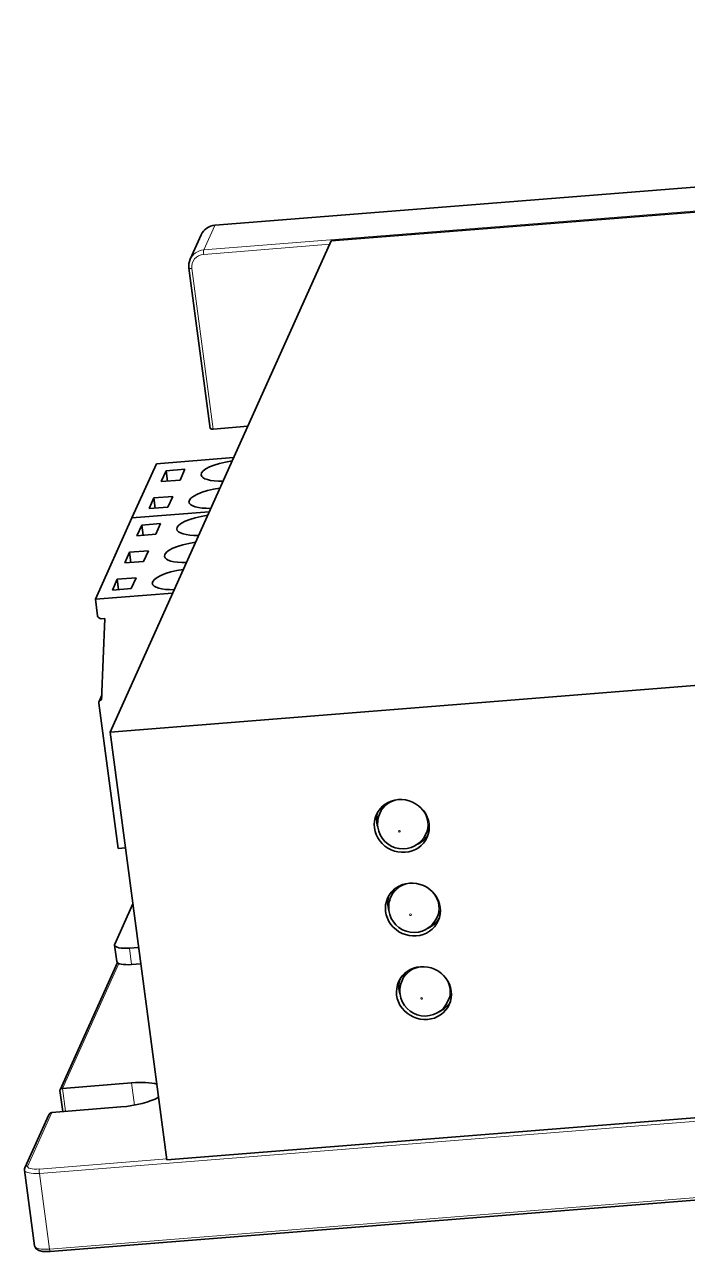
# Model space of a CAD drawing. Extents: x 0 to 297, y 0 to 210.
# Drawn here: x 180.36 to 199.45, y 67.1 to 102.45 of the extents above; entities that cross this region are included whole.
import ezdxf

# ---------------------------------------------------------------- set-up
doc = ezdxf.new("R2010")
doc.units = 0

msp = doc.modelspace()

# ---------------------------------------------------------------- linework, layer by layer
at = {"color": 7, "lineweight": 13}
for p, q in [((258.534, 102.449), (185.841, 96.666)), ((185.523, 95.958), (258.215, 101.742)), ((253.482, 75.137), (180.789, 69.353)), ((181.079, 67.172), (253.772, 72.955))]:
    msp.add_line(p, q, dxfattribs=at)
at = {"color": 7, "lineweight": 35}
for p, q in [((185.846, 96.67), (258.539, 102.454)), ((189.192, 96.22), (254.518, 101.418)), ((248.149, 87.266), (182.824, 82.068)), ((249.786, 74.938), (184.46, 69.741)), ((253.793, 72.887), (181.1, 67.103))]:
    msp.add_line(p, q, dxfattribs=at)
at = {"color": 7, "lineweight": 13, "ltscale": 0.019398}
msp.add_line((185.841, 96.666), (185.523, 95.958), dxfattribs=at)
at = {"color": 7, "lineweight": 35, "ltscale": 0.387968}
msp.add_line((182.824, 82.068), (189.192, 96.22), dxfattribs=at)
at = {"color": 7, "lineweight": 35, "ltscale": 0.019398}
msp.add_line((185.13, 95.689), (185.448, 96.397), dxfattribs=at)
at = {"color": 7, "lineweight": 13, "ltscale": 0.090948}
msp.add_line((189.148, 96.121), (185.521, 95.832), dxfattribs=at)
at = {"color": 7, "lineweight": 35, "ltscale": 0.116586}
msp.add_line((185.707, 90.816), (185.093, 95.439), dxfattribs=at)
at = {"color": 7, "lineweight": 13, "ltscale": 0.116586}
msp.add_line((185.179, 95.422), (185.792, 90.799), dxfattribs=at)
at = {"color": 7, "lineweight": 35, "ltscale": 0.024979}
msp.add_line((186.788, 90.878), (185.792, 90.799), dxfattribs=at)
at = {"color": 7, "lineweight": 35, "ltscale": 0.042845}
msp.add_line((184.158, 89.801), (183.455, 88.238), dxfattribs=at)
at = {"color": 7, "lineweight": 35, "ltscale": 0.055794}
for p, q in [((186.383, 89.978), (184.158, 89.801)), ((185.68, 88.415), (183.455, 88.238)), ((185.68, 88.415), (183.455, 88.238))]:
    msp.add_line(p, q, dxfattribs=at)
at = {"color": 7, "lineweight": 35, "ltscale": 0.008434}
for p, q in [((184.3, 89.287), (184.439, 89.594)), ((184.981, 89.638), (184.842, 89.33)), ((183.948, 88.505), (184.087, 88.813)), ((184.629, 88.856), (184.491, 88.549)), ((183.597, 87.724), (183.735, 88.032)), ((184.278, 88.075), (184.139, 87.767)), ((183.245, 86.943), (183.384, 87.25)), ((183.926, 87.293), (183.788, 86.986)), ((182.893, 86.161), (183.032, 86.469)), ((183.574, 86.512), (183.436, 86.204))]:
    msp.add_line(p, q, dxfattribs=at)
at = {"color": 7, "lineweight": 35, "ltscale": 0.013603}
for p, q in [((184.439, 89.594), (184.981, 89.638)), ((184.842, 89.33), (184.3, 89.287)), ((184.087, 88.813), (184.629, 88.856)), ((184.491, 88.549), (183.948, 88.505)), ((183.735, 88.032), (184.278, 88.075)), ((184.139, 87.767), (183.597, 87.724)), ((183.788, 86.986), (183.245, 86.943)), ((183.384, 87.25), (183.926, 87.293)), ((183.032, 86.469), (183.574, 86.512)), ((183.436, 86.204), (182.893, 86.161))]:
    msp.add_line(p, q, dxfattribs=at)
at = {"color": 7, "lineweight": 35, "ltscale": 0.007403}
for p, q in [((184.439, 89.594), (184.478, 89.301)), ((184.087, 88.813), (184.126, 88.52)), ((183.735, 88.032), (183.774, 87.738)), ((183.384, 87.25), (183.423, 86.957)), ((183.032, 86.469), (183.071, 86.175))]:
    msp.add_line(p, q, dxfattribs=at)
at = {"color": 7, "lineweight": 35, "ltscale": 0.00050193}
msp.add_line((186.077, 89.298), (186.058, 89.292), dxfattribs=at)
at = {"color": 7, "lineweight": 35, "ltscale": 0.000501878}
msp.add_line((185.726, 88.516), (185.706, 88.511), dxfattribs=at)
at = {"color": 7, "lineweight": 35, "ltscale": 0.064268}
msp.add_line((183.455, 88.238), (182.4, 85.893), dxfattribs=at)
at = {"color": 7, "lineweight": 35, "ltscale": 0.000501563}
for p, q in [((185.374, 87.735), (185.355, 87.729)), ((185.022, 86.953), (185.003, 86.948)), ((184.671, 86.172), (184.651, 86.167))]:
    msp.add_line(p, q, dxfattribs=at)
at = {"color": 7, "lineweight": 35, "ltscale": 0.055795}
msp.add_line((184.625, 86.07), (182.4, 85.893), dxfattribs=at)
at = {"color": 7, "lineweight": 35, "ltscale": 0.011983}
msp.add_line((182.463, 85.418), (182.4, 85.893), dxfattribs=at)
at = {"color": 7, "lineweight": 35, "ltscale": 0.000871604}
msp.add_line((182.473, 85.385), (182.463, 85.418), dxfattribs=at)
at = {"color": 7, "lineweight": 35, "ltscale": 0.000911569}
msp.add_line((182.497, 85.357), (182.473, 85.385), dxfattribs=at)
at = {"color": 7, "lineweight": 35, "ltscale": 0.001099}
msp.add_line((182.535, 85.336), (182.497, 85.357), dxfattribs=at)
at = {"color": 7, "lineweight": 35, "ltscale": 0.000896778}
msp.add_line((182.571, 85.334), (182.535, 85.336), dxfattribs=at)
at = {"color": 7, "lineweight": 35, "ltscale": 0.002519}
msp.add_line((182.671, 85.342), (182.571, 85.334), dxfattribs=at)
at = {"color": 7, "lineweight": 35, "ltscale": 0.058649}
msp.add_line((182.671, 85.342), (182.581, 82.998), dxfattribs=at)
at = {"color": 7, "lineweight": 35, "ltscale": 0.005339}
msp.add_line((182.499, 82.932), (182.586, 83.127), dxfattribs=at)
at = {"color": 7, "lineweight": 35, "ltscale": 0.004003}
msp.add_line((182.52, 82.963), (182.586, 83.109), dxfattribs=at)
at = {"color": 7, "lineweight": 35, "ltscale": 0.000858596}
msp.add_line((182.498, 82.898), (182.499, 82.932), dxfattribs=at)
at = {"color": 7, "lineweight": 35, "ltscale": 0.10552}
msp.add_line((182.498, 82.898), (183.054, 78.714), dxfattribs=at)
at = {"color": 7, "lineweight": 35, "ltscale": 0.000941316}
msp.add_line((182.499, 82.932), (182.52, 82.963), dxfattribs=at)
at = {"color": 7, "lineweight": 35, "ltscale": 0.000946665}
msp.add_line((182.52, 82.963), (182.547, 82.99), dxfattribs=at)
at = {"color": 7, "lineweight": 35, "ltscale": 0.002279}
msp.add_line((182.584, 83.073), (182.547, 82.99), dxfattribs=at)
at = {"color": 7, "lineweight": 35, "ltscale": 0.000883796}
msp.add_line((182.547, 82.99), (182.581, 82.998), dxfattribs=at)
at = {"color": 7, "lineweight": 35, "ltscale": 0.310896}
msp.add_line((182.824, 82.068), (184.46, 69.741), dxfattribs=at)
at = {"color": 7, "lineweight": 35, "ltscale": 0.004639}
for p, q in [((190.591, 79.723), (190.667, 79.893)), ((191.914, 79.128), (191.99, 79.298)), ((190.911, 77.315), (190.987, 77.484)), ((192.233, 76.72), (192.309, 76.889)), ((191.231, 74.906), (191.307, 75.075)), ((192.553, 74.311), (192.629, 74.48))]:
    msp.add_line(p, q, dxfattribs=at)
at = {"color": 7, "lineweight": 35, "ltscale": 0.005347}
msp.add_line((183.054, 78.714), (183.267, 78.731), dxfattribs=at)
at = {"color": 7, "lineweight": 35, "ltscale": 0.031901}
msp.add_line((182.957, 75.959), (183.48, 77.122), dxfattribs=at)
at = {"color": 7, "lineweight": 35, "ltscale": 0.011958}
msp.add_line((182.952, 75.932), (183.015, 75.458), dxfattribs=at)
at = {"color": 7, "lineweight": 35, "ltscale": 0.006735}
for p, q in [((183.379, 75.844), (183.647, 75.865)), ((183.442, 75.37), (183.71, 75.391))]:
    msp.add_line(p, q, dxfattribs=at)
at = {"color": 7, "lineweight": 13, "ltscale": 0.011957}
msp.add_line((183.379, 75.844), (183.442, 75.37), dxfattribs=at)
at = {"color": 7, "lineweight": 35, "ltscale": 0.100441}
msp.add_line((183.034, 75.426), (181.385, 71.762), dxfattribs=at)
at = {"color": 7, "lineweight": 13, "ltscale": 0.09868}
msp.add_line((183.076, 75.4), (181.457, 71.801), dxfattribs=at)
at = {"color": 7, "lineweight": 35, "ltscale": 0.049888}
for p, q in [((181.457, 71.801), (183.446, 71.959)), ((183.134, 71.267), (181.145, 71.108))]:
    msp.add_line(p, q, dxfattribs=at)
at = {"color": 7, "lineweight": 13, "ltscale": 0.016656}
msp.add_line((181.457, 71.801), (181.544, 71.14), dxfattribs=at)
at = {"color": 7, "lineweight": 13, "ltscale": 0.01613}
msp.add_line((183.531, 71.319), (183.446, 71.959), dxfattribs=at)
at = {"color": 7, "lineweight": 35, "ltscale": 0.015298}
msp.add_line((181.462, 71.134), (181.382, 71.74), dxfattribs=at)
at = {"color": 7, "lineweight": 13, "ltscale": 0.04217}
msp.add_line((181.145, 71.108), (180.453, 69.57), dxfattribs=at)
at = {"color": 7, "lineweight": 35, "ltscale": 0.041752}
msp.add_line((181.06, 71.039), (180.374, 69.516), dxfattribs=at)
at = {"color": 7, "lineweight": 13, "ltscale": 0.09194}
msp.add_line((180.79, 69.478), (184.456, 69.77), dxfattribs=at)
at = {"color": 7, "lineweight": 35, "ltscale": 0.055005}
msp.add_line((180.652, 67.26), (180.363, 69.441), dxfattribs=at)
at = {"color": 7, "lineweight": 13, "ltscale": 0.055005}
msp.add_line((180.789, 69.353), (181.079, 67.172), dxfattribs=at)
at = {"color": 7, "lineweight": 35}
for points in [[(181.385, 71.762), (181.394, 71.775), (181.427, 71.795), (181.457, 71.801)], [(181.145, 71.108), (181.114, 71.1), (181.087, 71.08), (181.06, 71.039)], [(181.1, 67.103), (180.876, 67.106), (180.77, 67.131), (180.688, 67.185), (180.652, 67.26)]]:
    msp.add_lwpolyline(points, dxfattribs=at)
for centre, radius, start, end in [((185.549, 95.501), 0.46, 155.8702, 187.6953), ((191.232, 79.551), 0.731, 162.8196, 197.2603), ((191.25, 79.427), 0.722, 155.7768, 187.567), ((191.253, 79.427), 0.725, 187.5702, 335.6446), ((191.57, 77.018), 0.722, 155.7768, 187.567), ((191.573, 77.019), 0.725, 187.5702, 335.6446), ((191.89, 74.61), 0.722, 155.7768, 187.567), ((191.892, 74.61), 0.725, 187.5702, 335.6446), ((181.421, 71.746), 0.0398, 155.59, 187.7462), ((180.502, 69.458), 0.141, 155.5253, 187.0701)]:
    msp.add_arc(centre, radius, start, end, dxfattribs=at)
for centre, major_axis, ratio, start_param, end_param in [((185.904, 96.191), (0.454, -0.209), 0.953198, 2.102616, 3.150063), ((185.806, 90.83), (-0.0991, -0.0132), 0.291392, 0.000045, 1.39212), ((186.413, 89.603), (-0.966, -0.128), 0.291392, 4.750991, 6.28322), ((186.413, 89.603), (-0.966, -0.128), 0.291392, 0.000035, 1.174987), ((186.062, 88.822), (-0.966, -0.128), 0.291392, 4.750991, 6.28322), ((186.062, 88.822), (-0.966, -0.128), 0.291392, 0.000035, 1.174987), ((185.71, 88.04), (-0.966, -0.128), 0.291392, 4.750991, 6.28322), ((185.71, 88.04), (-0.966, -0.128), 0.291392, 0.000035, 1.174987), ((185.358, 87.259), (-0.966, -0.128), 0.291392, 4.750991, 6.28322), ((185.358, 87.259), (-0.966, -0.128), 0.291392, 0.000035, 1.174987), ((185.007, 86.478), (-0.966, -0.128), 0.291392, 4.750991, 6.28322), ((185.007, 86.478), (-0.966, -0.128), 0.291392, 0.000035, 1.174987), ((191.224, 79.364), (-0.73, 0.328), 0.941374, 5.240554, 6.283159), ((191.329, 79.595), (-0.661, 0.298), 0.941374, 6.175429, 6.283221), ((191.224, 79.364), (-0.73, 0.328), 0.941374, 3.141566, 5.240554), ((191.224, 79.364), (-0.73, 0.328), 0.941374, 6.283159, 9.424752), ((191.329, 79.595), (-0.661, 0.298), 0.941374, 3.141629, 3.246449), ((191.293, 79.517), (0.73, -0.328), 0.941374, 5.593278, 6.17104), ((191.544, 76.955), (-0.73, 0.328), 0.941374, 5.240554, 6.283159), ((191.648, 77.186), (-0.661, 0.298), 0.941374, 6.175429, 6.283221), ((191.544, 76.955), (-0.73, 0.328), 0.941374, 3.141566, 5.240554), ((191.544, 76.955), (-0.73, 0.328), 0.941374, 6.283159, 9.424752), ((191.613, 77.109), (0.73, -0.328), 0.941374, 3.25382, 3.831069), ((191.648, 77.186), (-0.661, 0.298), 0.941374, 3.141629, 3.246449), ((191.613, 77.109), (0.73, -0.328), 0.941374, 5.593278, 6.17104), ((183.448, 75.998), (0.496, 0.066), 0.291392, 2.962917, 3.141638), ((183.448, 75.998), (0.496, 0.066), 0.291392, 3.141638, 4.533713), ((183.511, 75.524), (-0.496, -0.066), 0.291392, 0.000045, 1.39212), ((191.863, 74.546), (-0.73, 0.328), 0.941374, 5.240554, 6.283159), ((191.863, 74.546), (-0.73, 0.328), 0.941374, 3.141566, 5.240554), ((191.933, 74.7), (0.73, -0.328), 0.941374, 3.25382, 3.831069), ((191.968, 74.778), (-0.661, 0.298), 0.941374, 6.175429, 6.283221), ((191.863, 74.546), (-0.73, 0.328), 0.941374, 6.283159, 9.424752), ((191.933, 74.7), (0.73, -0.328), 0.941374, 5.593278, 6.17104), ((191.968, 74.778), (-0.661, 0.298), 0.941374, 3.141629, 3.246449), ((183.29, 71.613), (-1.115, -0.148), 0.291392, 3.764434, 4.533713), ((183.29, 71.613), (-1.115, -0.148), 0.291392, 1.39212, 2.519266)]:
    msp.add_ellipse(centre, major_axis=major_axis, ratio=ratio, start_param=start_param, end_param=end_param, dxfattribs=at)
at = {"color": 7, "lineweight": 13}
for centre, major_axis, ratio, start_param, end_param in [((185.904, 96.191), (-0.456, 0.205), 0.941374, 5.240554, 6.283226), ((185.854, 96.571), (0.0079, -0.0997), 0.170014, 3.141557, 3.441778), ((185.585, 95.484), (0.456, -0.205), 0.941374, 2.098961, 3.141633), ((185.572, 95.453), (-0.365, 0.164), 0.941374, 5.240554, 6.81135), ((185.535, 95.863), (0.0079, -0.0997), 0.170014, 3.441778, 5.012574), ((185.193, 95.453), (0.0991, 0.0132), 0.291392, 3.141638, 4.533713), ((191.252, 79.426), (0.661, -0.298), 0.941374, 0.000036, 3.141629), ((191.155, 79.211), (-0.0228, 0.0103), 0.941374, 3.66975731653186, 9.952942623711445), ((191.572, 77.017), (0.661, -0.298), 0.941374, 0.000036, 3.141629), ((191.475, 76.802), (-0.0228, 0.0103), 0.941374, 0.528165, 6.81135), ((191.892, 74.609), (0.661, -0.298), 0.941374, 0.000036, 3.141629), ((191.795, 74.393), (-0.0228, 0.0103), 0.941374, 0.528165, 6.81135), ((180.858, 69.507), (-0.496, -0.066), 0.291392, 0.000045, 1.39212), ((180.465, 69.475), (0.0912, -0.041), 0.941374, 2.098961, 3.141633), ((180.846, 69.602), (0.397, 0.053), 0.291392, 2.962917, 4.533713), ((180.803, 69.384), (-0.0079, 0.0997), 0.170014, 0.300185, 1.870981), ((181.148, 67.326), (0.496, 0.066), 0.291392, 3.141638, 4.533713), ((181.092, 67.203), (-0.0079, 0.0997), 0.170014, 1.870981, 3.141557)]:
    msp.add_ellipse(centre, major_axis=major_axis, ratio=ratio, start_param=start_param, end_param=end_param, dxfattribs=at)

doc.saveas('drawing.dxf')
